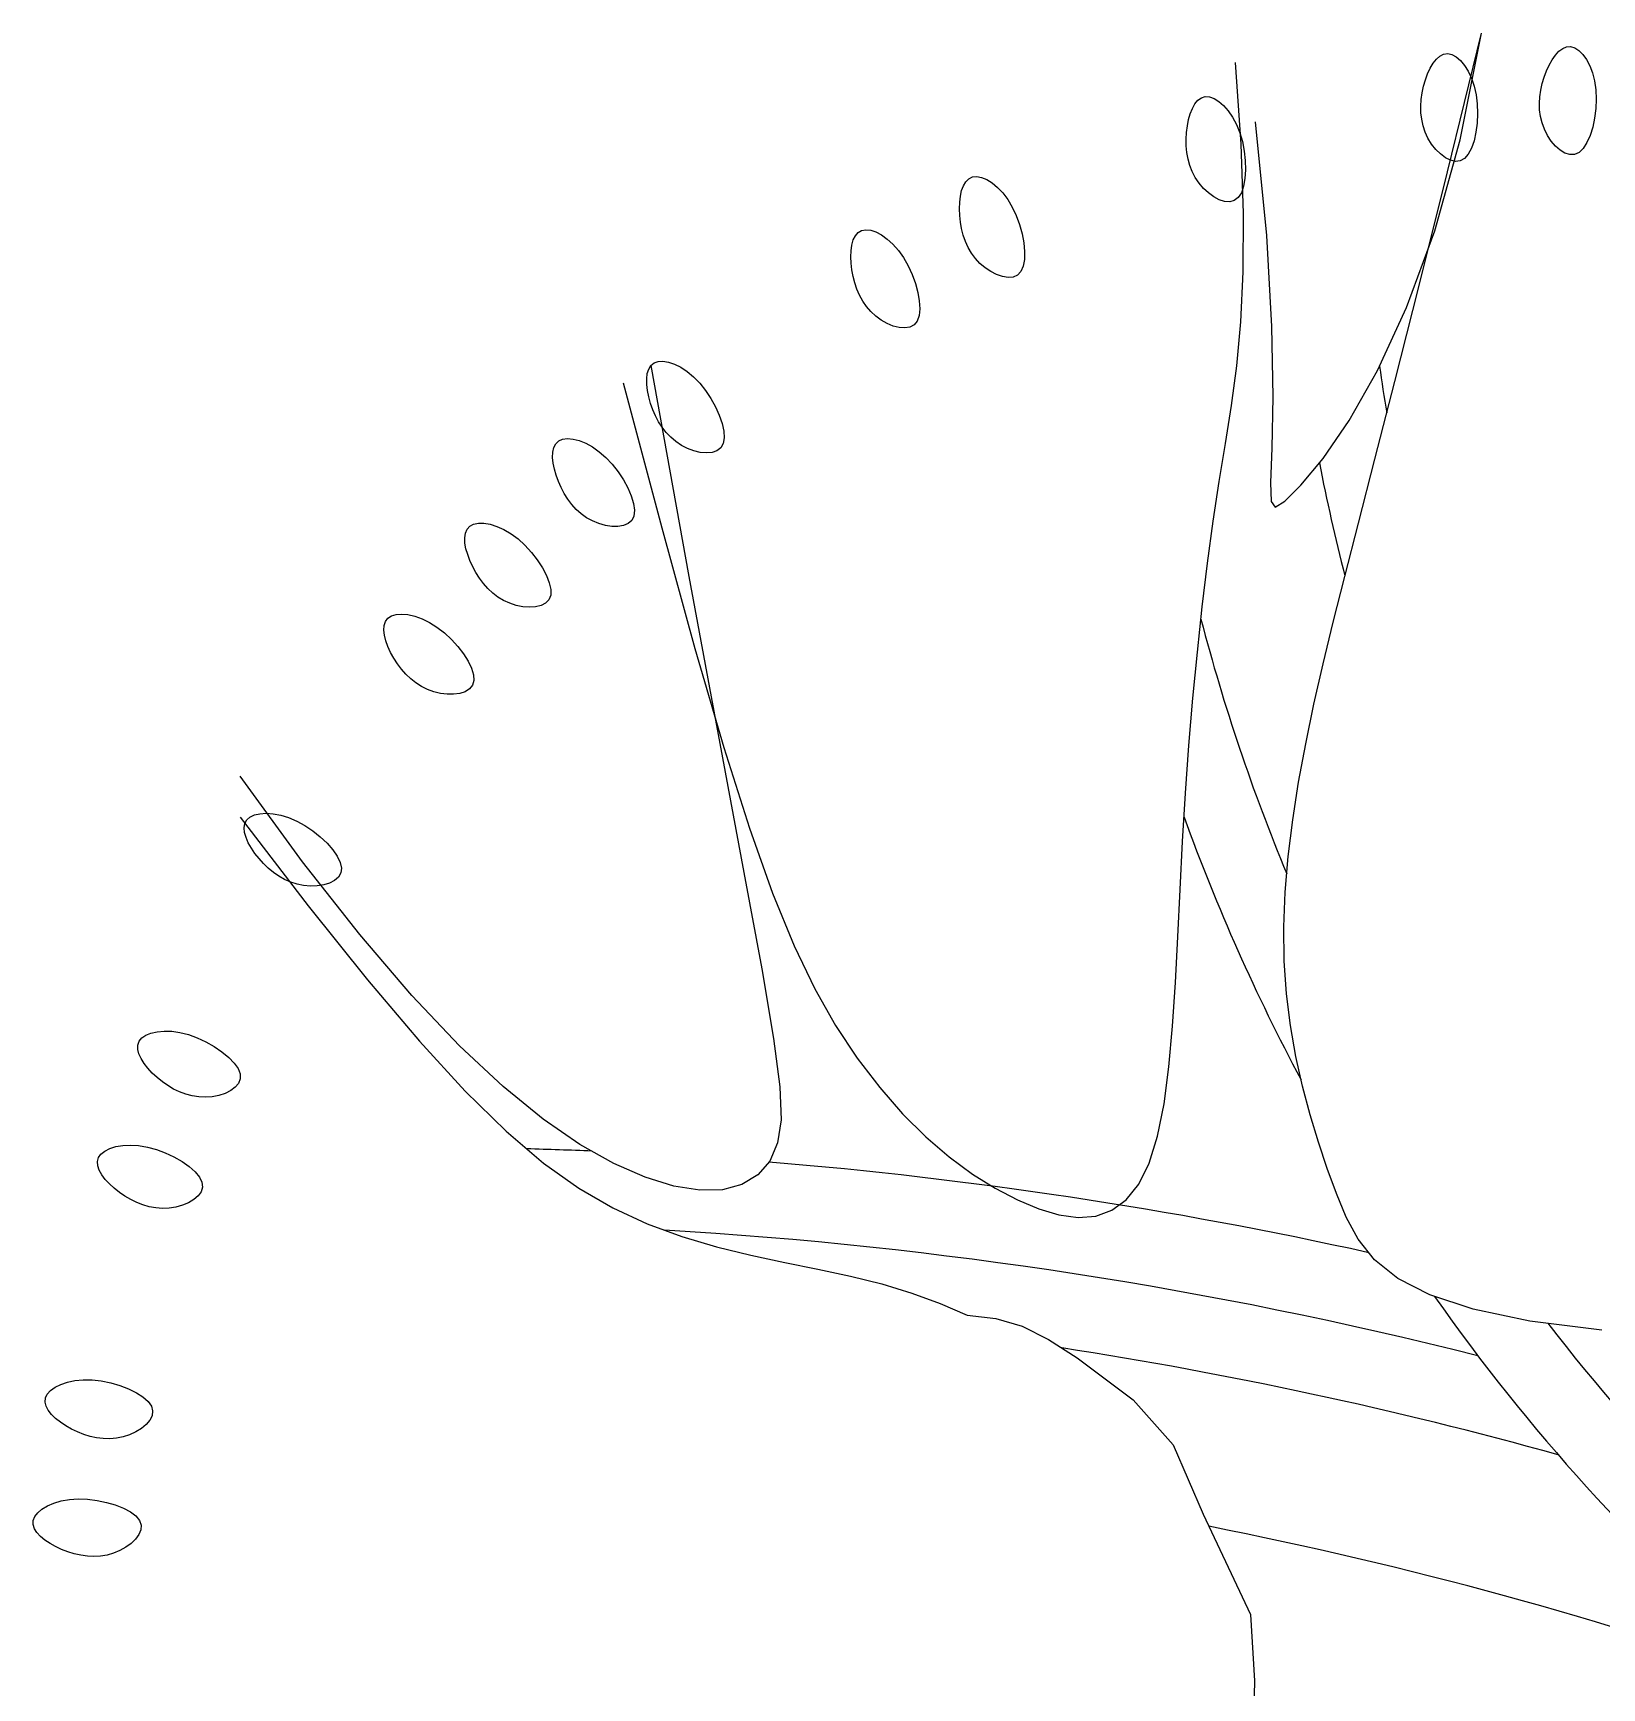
# Model space of a CAD drawing. Header units: inches. Extents: x 7658 to 73799, y 48 to 40262.
# Drawn here: x 32580 to 33308, y 35311 to 36079 of the extents above; entities that cross this region are included whole.
import ezdxf

# ---------------------------------------------------------------- set-up
doc = ezdxf.new("R2010")
doc.units = ezdxf.units.IN

# ---------------------------------------------------------------- blocks, each defined once
blk = doc.blocks.new('A$C60093FB1')
at = {"color": 0}
for p, q in [((0.67404, 1.39768), (0.68981, 1.46202)), ((0.68, 1.41255), (0.68981, 1.46202)), ((0.67057, 1.45135), (0.67232, 1.45225)), ((0.67232, 1.45225), (0.67419, 1.45251)), ((0.67419, 1.45251), (0.67614, 1.45208)), ((0.67614, 1.45208), (0.67813, 1.451)), ((0.72264, 1.44967), (0.72417, 1.45184)), ((0.72417, 1.45184), (0.72582, 1.45362)), ((0.72582, 1.45362), (0.72756, 1.45493)), ((0.72756, 1.45493), (0.72938, 1.45568)), ((0.72938, 1.45568), (0.73125, 1.4558)), ((0.73125, 1.4558), (0.73317, 1.45522)), ((0.73317, 1.45522), (0.73507, 1.45399)), ((0.73507, 1.45399), (0.73689, 1.45214)), ((0.73689, 1.45214), (0.73859, 1.44975)), ((0.57835, 1.41041), (0.57575, 1.4483)), ((0.66489, 1.44313), (0.66608, 1.44572)), ((0.66608, 1.44572), (0.66743, 1.44801)), ((0.66743, 1.44801), (0.66893, 1.44992)), ((0.66893, 1.44992), (0.67057, 1.45135)), ((0.67813, 1.451), (0.68009, 1.44931)), ((0.68009, 1.44931), (0.68197, 1.44705)), ((0.68197, 1.44705), (0.6837, 1.44429)), ((0.6837, 1.44429), (0.68522, 1.44107)), ((0.71893, 1.44156), (0.72, 1.44445)), ((0.72, 1.44445), (0.72125, 1.44717)), ((0.72125, 1.44717), (0.72264, 1.44967)), ((0.73859, 1.44975), (0.7401, 1.44686)), ((0.7401, 1.44686), (0.74136, 1.44352)), ((0.66236, 1.43432), (0.66301, 1.43735)), ((0.66301, 1.43735), (0.66386, 1.44031)), ((0.66386, 1.44031), (0.66489, 1.44313)), ((0.68522, 1.44107), (0.68647, 1.43743)), ((0.68647, 1.43743), (0.68738, 1.43343)), ((0.71737, 1.43556), (0.71804, 1.43859)), ((0.71804, 1.43859), (0.71893, 1.44156)), ((0.74136, 1.44352), (0.74232, 1.4398)), ((0.74232, 1.4398), (0.74292, 1.43575)), ((0.55573, 1.42708), (0.55692, 1.42919)), ((0.55692, 1.42919), (0.5583, 1.43087)), ((0.5583, 1.43087), (0.5599, 1.43202)), ((0.5599, 1.43202), (0.5617, 1.43258)), ((0.5617, 1.43258), (0.56369, 1.43246)), ((0.56369, 1.43246), (0.56583, 1.4317)), ((0.56583, 1.4317), (0.56804, 1.43034)), ((0.56804, 1.43034), (0.57024, 1.42841)), ((0.57024, 1.42841), (0.57238, 1.42595)), ((0.66173, 1.42816), (0.66193, 1.43125)), ((0.66193, 1.43125), (0.66236, 1.43432)), ((0.68738, 1.43343), (0.68792, 1.42914)), ((0.68792, 1.42914), (0.68807, 1.4247)), ((0.71675, 1.42943), (0.71693, 1.4325)), ((0.71685, 1.42636), (0.71675, 1.42943)), ((0.71693, 1.4325), (0.71737, 1.43556)), ((0.74292, 1.43575), (0.74311, 1.43143)), ((0.74311, 1.43143), (0.74292, 1.42699)), ((0.55341, 1.41891), (0.55398, 1.42185)), ((0.55398, 1.42185), (0.55476, 1.4246)), ((0.55476, 1.4246), (0.55573, 1.42708)), ((0.57238, 1.42595), (0.57439, 1.423)), ((0.57439, 1.423), (0.57619, 1.4196)), ((0.58487, 1.42086), (0.59005, 1.3681)), ((0.66179, 1.42508), (0.66173, 1.42816)), ((0.66213, 1.42203), (0.66179, 1.42508)), ((0.66277, 1.41903), (0.66213, 1.42203)), ((0.68807, 1.4247), (0.68786, 1.42027)), ((0.71725, 1.42331), (0.71685, 1.42636)), ((0.71798, 1.42032), (0.71725, 1.42331)), ((0.74236, 1.42258), (0.74148, 1.41837)), ((0.74292, 1.42699), (0.74236, 1.42258)), ((0.55287, 1.41276), (0.55304, 1.41585)), ((0.55304, 1.41585), (0.55341, 1.41891)), ((0.57619, 1.4196), (0.57772, 1.4158)), ((0.57772, 1.4158), (0.57892, 1.41165)), ((0.66374, 1.41609), (0.66277, 1.41903)), ((0.66505, 1.41326), (0.66374, 1.41609)), ((0.66671, 1.41055), (0.66505, 1.41326)), ((0.68731, 1.416), (0.68643, 1.41206)), ((0.68786, 1.42027), (0.68731, 1.416)), ((0.71906, 1.41739), (0.71798, 1.42032)), ((0.72051, 1.41456), (0.71906, 1.41739)), ((0.72225, 1.41193), (0.72051, 1.41456)), ((0.74029, 1.41451), (0.73882, 1.41117)), ((0.74148, 1.41837), (0.74029, 1.41451)), ((0.55292, 1.40966), (0.55287, 1.41276)), ((0.55321, 1.40658), (0.55292, 1.40966)), ((0.55375, 1.40355), (0.55321, 1.40658)), ((0.57948, 1.37839), (0.57835, 1.41041)), ((0.57892, 1.41165), (0.57976, 1.40728)), ((0.57976, 1.40728), (0.58025, 1.40287)), ((0.66865, 1.40807), (0.66671, 1.41055)), ((0.66818, 1.37021), (0.68, 1.41255)), ((0.67081, 1.40592), (0.66865, 1.40807)), ((0.6731, 1.4042), (0.67081, 1.40592)), ((0.68374, 1.4058), (0.68197, 1.4038)), ((0.68523, 1.40861), (0.68374, 1.4058)), ((0.68643, 1.41206), (0.68523, 1.40861)), ((0.72423, 1.40962), (0.72225, 1.41193)), ((0.72638, 1.40772), (0.72423, 1.40962)), ((0.72862, 1.40637), (0.72638, 1.40772)), ((0.73088, 1.40566), (0.72862, 1.40637)), ((0.7331, 1.40571), (0.73088, 1.40566)), ((0.7352, 1.40663), (0.7331, 1.40571)), ((0.73712, 1.40848), (0.7352, 1.40663)), ((0.73882, 1.41117), (0.73712, 1.40848)), ((0.55456, 1.40058), (0.55375, 1.40355)), ((0.55566, 1.39772), (0.55456, 1.40058)), ((0.55707, 1.39498), (0.55566, 1.39772)), ((0.58037, 1.39857), (0.58012, 1.39454)), ((0.58025, 1.40287), (0.58037, 1.39857)), ((0.66076, 1.34428), (0.67404, 1.39768)), ((0.67543, 1.40302), (0.6731, 1.4042)), ((0.67775, 1.40249), (0.67543, 1.40302)), ((0.67995, 1.40272), (0.67775, 1.40249)), ((0.68197, 1.4038), (0.67995, 1.40272)), ((0.44868, 1.38893), (0.44952, 1.3912)), ((0.44952, 1.3912), (0.45063, 1.39307)), ((0.45063, 1.39307), (0.45202, 1.39446)), ((0.45202, 1.39446), (0.45371, 1.39529)), ((0.45371, 1.39529), (0.4557, 1.39549)), ((0.4557, 1.39549), (0.45793, 1.39508)), ((0.45793, 1.39508), (0.46032, 1.39407)), ((0.46032, 1.39407), (0.46281, 1.39251)), ((0.46281, 1.39251), (0.46531, 1.39042)), ((0.46531, 1.39042), (0.46775, 1.38782)), ((0.55881, 1.39238), (0.55707, 1.39498)), ((0.56087, 1.38997), (0.55881, 1.39238)), ((0.57948, 1.39094), (0.57845, 1.38794)), ((0.58012, 1.39454), (0.57948, 1.39094)), ((0.44766, 1.3805), (0.44777, 1.38349)), ((0.44777, 1.38349), (0.4481, 1.38633)), ((0.4481, 1.38633), (0.44868, 1.38893)), ((0.46775, 1.38782), (0.47006, 1.38475)), ((0.47006, 1.38475), (0.47216, 1.38123)), ((0.56318, 1.38782), (0.56087, 1.38997)), ((0.56565, 1.38603), (0.56318, 1.38782)), ((0.56818, 1.38469), (0.56565, 1.38603)), ((0.57067, 1.38389), (0.56818, 1.38469)), ((0.57304, 1.38373), (0.57067, 1.38389)), ((0.57518, 1.3843), (0.57304, 1.38373)), ((0.57701, 1.38568), (0.57518, 1.3843)), ((0.57845, 1.38794), (0.57701, 1.38568)), ((0.44777, 1.37742), (0.44766, 1.3805)), ((0.44809, 1.37434), (0.44777, 1.37742)), ((0.47216, 1.38123), (0.47399, 1.37731)), ((0.47399, 1.37731), (0.47551, 1.37314)), ((0.57936, 1.35125), (0.57948, 1.37839)), ((0.39839, 1.36601), (0.39935, 1.36796)), ((0.39935, 1.36796), (0.40063, 1.36946)), ((0.40063, 1.36946), (0.40225, 1.37041)), ((0.40225, 1.37041), (0.40422, 1.37077)), ((0.40422, 1.37077), (0.40647, 1.37053)), ((0.40647, 1.37053), (0.40893, 1.36972)), ((0.40893, 1.36972), (0.41153, 1.36835)), ((0.41153, 1.36835), (0.41419, 1.36646)), ((0.44863, 1.37128), (0.44809, 1.37434)), ((0.44939, 1.36829), (0.44863, 1.37128)), ((0.4504, 1.36538), (0.44939, 1.36829)), ((0.47551, 1.37314), (0.47669, 1.36886)), ((0.47669, 1.36886), (0.47748, 1.36463)), ((0.59005, 1.3681), (0.59247, 1.32585)), ((0.65513, 1.33463), (0.66818, 1.37021)), ((0.39725, 1.35819), (0.39736, 1.36104)), ((0.39736, 1.36104), (0.39773, 1.36367)), ((0.39773, 1.36367), (0.39839, 1.36601)), ((0.41419, 1.36646), (0.41682, 1.36406)), ((0.41682, 1.36406), (0.41937, 1.36118)), ((0.41937, 1.36118), (0.42174, 1.35784)), ((0.45167, 1.36258), (0.4504, 1.36538)), ((0.45321, 1.35992), (0.45167, 1.36258)), ((0.45503, 1.35743), (0.45321, 1.35992)), ((0.47748, 1.36463), (0.47786, 1.36061)), ((0.47786, 1.36061), (0.47779, 1.35695)), ((0.39738, 1.35519), (0.39725, 1.35819)), ((0.39773, 1.35213), (0.39738, 1.35519)), ((0.39829, 1.34908), (0.39773, 1.35213)), ((0.42174, 1.35784), (0.42388, 1.35408)), ((0.42388, 1.35408), (0.42572, 1.35004)), ((0.45715, 1.35514), (0.45503, 1.35743)), ((0.45956, 1.35308), (0.45715, 1.35514)), ((0.46218, 1.35132), (0.45956, 1.35308)), ((0.47724, 1.35382), (0.47617, 1.35137)), ((0.47779, 1.35695), (0.47724, 1.35382)), ((0.39906, 1.34608), (0.39829, 1.34908)), ((0.40006, 1.34315), (0.39906, 1.34608)), ((0.42572, 1.35004), (0.42722, 1.34586)), ((0.42722, 1.34586), (0.42834, 1.34171)), ((0.4649, 1.34994), (0.46218, 1.35132)), ((0.46761, 1.34901), (0.4649, 1.34994)), ((0.47019, 1.34861), (0.46761, 1.34901)), ((0.47256, 1.34882), (0.47019, 1.34861)), ((0.47459, 1.34972), (0.47256, 1.34882)), ((0.47617, 1.35137), (0.47459, 1.34972)), ((0.57822, 1.32799), (0.57936, 1.35125)), ((0.64965, 1.3003), (0.66076, 1.34428)), ((0.40129, 1.34033), (0.40006, 1.34315)), ((0.40278, 1.33764), (0.40129, 1.34033)), ((0.40452, 1.33511), (0.40278, 1.33764)), ((0.42834, 1.34171), (0.42904, 1.33773)), ((0.42904, 1.33773), (0.42926, 1.33408)), ((0.40653, 1.33277), (0.40452, 1.33511)), ((0.40882, 1.33065), (0.40653, 1.33277)), ((0.41139, 1.32879), (0.40882, 1.33065)), ((0.41414, 1.32724), (0.41139, 1.32879)), ((0.42895, 1.33092), (0.42808, 1.32839)), ((0.42926, 1.33408), (0.42895, 1.33092)), ((0.64162, 1.30542), (0.65513, 1.33463)), ((0.41696, 1.32608), (0.41414, 1.32724)), ((0.41973, 1.32536), (0.41696, 1.32608)), ((0.42234, 1.32517), (0.41973, 1.32536)), ((0.42468, 1.32557), (0.42234, 1.32517)), ((0.42663, 1.32662), (0.42468, 1.32557)), ((0.42808, 1.32839), (0.42663, 1.32662)), ((0.5763, 1.30763), (0.57822, 1.32799)), ((0.59247, 1.32585), (0.59301, 1.29323)), ((0.30283, 1.30399), (0.30347, 1.30607)), ((0.30347, 1.30607), (0.3045, 1.30775)), ((0.3045, 1.30775), (0.30595, 1.30895)), ((0.3045, 1.30775), (0.32215, 1.20986)), ((0.30595, 1.30895), (0.30784, 1.30961)), ((0.30784, 1.30961), (0.3101, 1.30973)), ((0.3101, 1.30973), (0.31266, 1.30931)), ((0.31266, 1.30931), (0.31544, 1.30837)), ((0.31544, 1.30837), (0.31836, 1.30692)), ((0.31836, 1.30692), (0.32134, 1.30496)), ((0.57382, 1.28916), (0.5763, 1.30763)), ((0.2917, 1.29976), (0.3095, 1.23241)), ((0.30255, 1.30159), (0.30283, 1.30399)), ((0.30259, 1.29893), (0.30255, 1.30159)), ((0.30292, 1.29609), (0.30259, 1.29893)), ((0.32134, 1.30496), (0.3243, 1.30251)), ((0.3243, 1.30251), (0.32717, 1.29958)), ((0.32717, 1.29958), (0.32987, 1.2962)), ((0.62844, 1.28221), (0.64162, 1.30542)), ((0.64042, 1.26425), (0.64965, 1.3003)), ((0.30352, 1.29315), (0.30292, 1.29609)), ((0.30435, 1.29019), (0.30352, 1.29315)), ((0.30538, 1.28726), (0.30435, 1.29019)), ((0.32987, 1.2962), (0.33232, 1.2925)), ((0.33232, 1.2925), (0.33446, 1.28861)), ((0.59301, 1.29323), (0.59257, 1.26941)), ((0.30661, 1.28442), (0.30538, 1.28726)), ((0.30805, 1.28168), (0.30661, 1.28442)), ((0.33446, 1.28861), (0.33622, 1.28468)), ((0.33622, 1.28468), (0.33752, 1.28086)), ((0.57103, 1.27161), (0.57382, 1.28916)), ((0.30971, 1.27909), (0.30805, 1.28168)), ((0.3116, 1.27666), (0.30971, 1.27909)), ((0.31371, 1.27444), (0.3116, 1.27666)), ((0.33752, 1.28086), (0.33831, 1.27729)), ((0.33831, 1.27729), (0.33851, 1.27412)), ((0.61635, 1.26462), (0.62844, 1.28221)), ((0.2589, 1.26514), (0.25899, 1.26756)), ((0.25899, 1.26756), (0.25947, 1.26968)), ((0.25947, 1.26968), (0.26036, 1.27144)), ((0.26036, 1.27144), (0.26171, 1.27274)), ((0.26171, 1.27274), (0.26354, 1.27355)), ((0.26354, 1.27355), (0.26579, 1.27384)), ((0.26579, 1.27384), (0.26838, 1.27363)), ((0.26838, 1.27363), (0.27122, 1.27291)), ((0.27122, 1.27291), (0.27425, 1.27169)), ((0.27425, 1.27169), (0.27737, 1.26997)), ((0.27737, 1.26997), (0.28052, 1.26777)), ((0.28052, 1.26777), (0.28361, 1.26507)), ((0.31607, 1.27244), (0.31371, 1.27444)), ((0.31867, 1.27071), (0.31607, 1.27244)), ((0.32149, 1.26927), (0.31867, 1.27071)), ((0.32445, 1.26817), (0.32149, 1.26927)), ((0.32742, 1.26746), (0.32445, 1.26817)), ((0.33026, 1.26719), (0.32742, 1.26746)), ((0.33287, 1.26741), (0.33026, 1.26719)), ((0.33512, 1.26816), (0.33287, 1.26741)), ((0.33688, 1.26951), (0.33512, 1.26816)), ((0.33804, 1.27149), (0.33688, 1.26951)), ((0.33851, 1.27412), (0.33804, 1.27149)), ((0.56814, 1.25398), (0.57103, 1.27161)), ((0.59257, 1.26941), (0.59203, 1.25351)), ((0.25915, 1.26249), (0.2589, 1.26514)), ((0.25971, 1.25969), (0.25915, 1.26249)), ((0.26053, 1.2568), (0.25971, 1.25969)), ((0.28361, 1.26507), (0.28656, 1.26191)), ((0.28656, 1.26191), (0.28929, 1.25841)), ((0.60613, 1.25229), (0.61635, 1.26462)), ((0.63278, 1.23461), (0.64042, 1.26425)), ((0.26159, 1.25391), (0.26053, 1.2568)), ((0.26284, 1.25108), (0.26159, 1.25391)), ((0.28929, 1.25841), (0.29173, 1.2547)), ((0.29173, 1.2547), (0.29379, 1.25092)), ((0.56537, 1.23546), (0.56814, 1.25398)), ((0.59203, 1.25351), (0.59225, 1.24469)), ((0.59856, 1.24483), (0.60613, 1.25229)), ((0.2643, 1.24834), (0.26284, 1.25108)), ((0.26595, 1.24573), (0.2643, 1.24834)), ((0.26781, 1.24327), (0.26595, 1.24573)), ((0.29379, 1.25092), (0.29539, 1.24722)), ((0.29539, 1.24722), (0.29646, 1.24372)), ((0.59225, 1.24469), (0.59414, 1.24208)), ((0.59414, 1.24208), (0.59856, 1.24483)), ((0.26988, 1.241), (0.26781, 1.24327)), ((0.27216, 1.23895), (0.26988, 1.241)), ((0.27467, 1.23714), (0.27216, 1.23895)), ((0.27739, 1.23562), (0.27467, 1.23714)), ((0.29665, 1.23791), (0.29565, 1.23585)), ((0.29646, 1.24372), (0.2969, 1.24057)), ((0.2969, 1.24057), (0.29665, 1.23791)), ((0.21815, 1.2278), (0.21845, 1.22995)), ((0.21845, 1.22995), (0.21921, 1.23177)), ((0.21921, 1.23177), (0.22045, 1.23318)), ((0.22045, 1.23318), (0.22222, 1.23413)), ((0.22222, 1.23413), (0.22443, 1.23459)), ((0.22443, 1.23459), (0.22703, 1.23458)), ((0.22703, 1.23458), (0.22992, 1.23409)), ((0.22992, 1.23409), (0.23303, 1.23311)), ((0.23303, 1.23311), (0.23628, 1.23165)), ((0.23628, 1.23165), (0.23959, 1.22969)), ((0.23959, 1.22969), (0.24288, 1.22725)), ((0.28032, 1.23441), (0.27739, 1.23562)), ((0.28336, 1.23354), (0.28032, 1.23441)), ((0.28637, 1.23307), (0.28336, 1.23354)), ((0.28923, 1.23302), (0.28637, 1.23307)), ((0.29181, 1.23344), (0.28923, 1.23302)), ((0.29399, 1.23437), (0.29181, 1.23344)), ((0.29565, 1.23585), (0.29399, 1.23437)), ((0.3095, 1.23241), (0.32493, 1.17645)), ((0.56275, 1.216), (0.56537, 1.23546)), ((0.62642, 1.2099), (0.63278, 1.23461)), ((0.21824, 1.22538), (0.21815, 1.2278)), ((0.2187, 1.22275), (0.21824, 1.22538)), ((0.21948, 1.22001), (0.2187, 1.22275)), ((0.24288, 1.22725), (0.24607, 1.22433)), ((0.24607, 1.22433), (0.24907, 1.22105)), ((0.24907, 1.22105), (0.25179, 1.21755)), ((0.22053, 1.2172), (0.21948, 1.22001)), ((0.22181, 1.2144), (0.22053, 1.2172)), ((0.22328, 1.21167), (0.22181, 1.2144)), ((0.25179, 1.21755), (0.25415, 1.21394)), ((0.25415, 1.21394), (0.25603, 1.21037)), ((0.5603, 1.19574), (0.56275, 1.216)), ((0.22494, 1.20905), (0.22328, 1.21167)), ((0.2268, 1.20658), (0.22494, 1.20905)), ((0.22884, 1.20427), (0.2268, 1.20658)), ((0.25603, 1.21037), (0.25737, 1.20697)), ((0.25737, 1.20697), (0.25806, 1.20387)), ((0.32215, 1.20986), (0.33648, 1.13232)), ((0.62104, 1.18861), (0.62642, 1.2099)), ((0.23108, 1.20217), (0.22884, 1.20427)), ((0.23352, 1.20031), (0.23108, 1.20217)), ((0.23616, 1.1987), (0.23352, 1.20031)), ((0.239, 1.1974), (0.23616, 1.1987)), ((0.25718, 1.19906), (0.25565, 1.19746)), ((0.25801, 1.2012), (0.25718, 1.19906)), ((0.25806, 1.20387), (0.25801, 1.2012)), ((0.18129, 1.189), (0.18243, 1.1905)), ((0.18243, 1.1905), (0.18411, 1.19158)), ((0.18411, 1.19158), (0.18628, 1.19222)), ((0.18628, 1.19222), (0.18887, 1.19241)), ((0.18887, 1.19241), (0.19179, 1.19215)), ((0.19179, 1.19215), (0.19497, 1.19142)), ((0.19497, 1.19142), (0.19832, 1.19021)), ((0.24201, 1.19642), (0.239, 1.1974)), ((0.24511, 1.1958), (0.24201, 1.19642)), ((0.24815, 1.19556), (0.24511, 1.1958)), ((0.251, 1.19574), (0.24815, 1.19556)), ((0.25354, 1.19636), (0.251, 1.19574)), ((0.25565, 1.19746), (0.25354, 1.19636)), ((0.55804, 1.1748), (0.5603, 1.19574)), ((0.18055, 1.18495), (0.18068, 1.18712)), ((0.18083, 1.18255), (0.18055, 1.18495)), ((0.18068, 1.18712), (0.18129, 1.189)), ((0.19832, 1.19021), (0.20178, 1.18852)), ((0.20178, 1.18852), (0.20525, 1.18635)), ((0.20525, 1.18635), (0.20866, 1.18369)), ((0.20866, 1.18369), (0.21191, 1.18066)), ((0.61635, 1.16924), (0.62104, 1.18861)), ((0.1815, 1.17997), (0.18083, 1.18255)), ((0.18249, 1.17729), (0.1815, 1.17997)), ((0.18375, 1.17457), (0.18249, 1.17729)), ((0.21191, 1.18066), (0.2149, 1.17737)), ((0.2149, 1.17737), (0.21752, 1.17397)), ((0.32493, 1.17645), (0.33838, 1.13047)), ((0.18525, 1.17188), (0.18375, 1.17457)), ((0.18693, 1.16928), (0.18525, 1.17188)), ((0.18879, 1.1668), (0.18693, 1.16928)), ((0.21752, 1.17397), (0.21968, 1.17056)), ((0.21968, 1.17056), (0.22128, 1.16727)), ((0.55598, 1.15331), (0.55804, 1.1748)), ((0.6121, 1.15053), (0.61635, 1.16924)), ((0.19084, 1.16448), (0.18879, 1.1668)), ((0.19306, 1.16234), (0.19084, 1.16448)), ((0.19546, 1.16042), (0.19306, 1.16234)), ((0.19803, 1.15875), (0.19546, 1.16042)), ((0.22128, 1.16727), (0.22221, 1.16423)), ((0.22238, 1.16156), (0.22171, 1.15937)), ((0.22221, 1.16423), (0.22238, 1.16156)), ((0.20079, 1.15736), (0.19803, 1.15875)), ((0.20372, 1.15628), (0.20079, 1.15736)), ((0.2068, 1.15554), (0.20372, 1.15628)), ((0.20994, 1.15517), (0.2068, 1.15554)), ((0.21298, 1.15517), (0.20994, 1.15517)), ((0.21582, 1.15557), (0.21298, 1.15517)), ((0.2183, 1.15639), (0.21582, 1.15557)), ((0.22031, 1.15765), (0.2183, 1.15639)), ((0.22171, 1.15937), (0.22031, 1.15765)), ((0.55413, 1.13142), (0.55598, 1.15331)), ((0.6083, 1.13223), (0.6121, 1.15053)), ((0.33648, 1.13232), (0.34768, 1.07251)), ((0.33838, 1.13047), (0.35025, 1.09309)), ((0.55252, 1.10924), (0.55413, 1.13142)), ((0.60501, 1.11436), (0.6083, 1.13223)), ((0.14286, 1.07748), (0.11388, 1.11718)), ((0.60229, 1.09692), (0.60501, 1.11436)), ((0.55116, 1.08692), (0.55252, 1.10924)), ((0.11698, 1.09686), (0.11847, 1.0982)), ((0.11847, 1.0982), (0.12052, 1.09917)), ((0.12052, 1.09917), (0.12304, 1.09976)), ((0.12304, 1.09976), (0.12597, 1.09996)), ((0.12597, 1.09996), (0.12922, 1.09973)), ((0.12922, 1.09973), (0.13273, 1.09907)), ((0.13273, 1.09907), (0.1364, 1.09794)), ((0.11388, 1.09813), (0.14549, 1.05707)), ((0.11579, 1.09326), (0.1161, 1.0952)), ((0.11599, 1.09109), (0.11579, 1.09326)), ((0.11665, 1.08876), (0.11599, 1.09109)), ((0.1161, 1.0952), (0.11698, 1.09686)), ((0.1364, 1.09794), (0.14017, 1.09633)), ((0.14017, 1.09633), (0.14396, 1.09424)), ((0.14396, 1.09424), (0.14764, 1.09175)), ((0.14764, 1.09175), (0.1511, 1.08898)), ((0.35025, 1.09309), (0.36097, 1.06289)), ((0.6002, 1.07991), (0.60229, 1.09692)), ((0.11771, 1.08632), (0.11665, 1.08876)), ((0.11911, 1.08383), (0.11771, 1.08632)), ((0.12078, 1.08134), (0.11911, 1.08383)), ((0.1511, 1.08898), (0.15423, 1.08602)), ((0.15423, 1.08602), (0.1569, 1.083)), ((0.1569, 1.083), (0.15899, 1.08)), ((0.55002, 1.06461), (0.55116, 1.08692)), ((0.12268, 1.07892), (0.12078, 1.08134)), ((0.12475, 1.07661), (0.12268, 1.07892)), ((0.12698, 1.07445), (0.12475, 1.07661)), ((0.16937, 1.04374), (0.14286, 1.07748)), ((0.15899, 1.08), (0.16039, 1.07714)), ((0.16039, 1.07714), (0.16097, 1.07453)), ((0.59881, 1.06333), (0.6002, 1.07991)), ((0.12936, 1.07248), (0.12698, 1.07445)), ((0.13189, 1.07072), (0.12936, 1.07248)), ((0.13456, 1.0692), (0.13189, 1.07072)), ((0.13736, 1.06795), (0.13456, 1.0692)), ((0.1403, 1.06701), (0.13736, 1.06795)), ((0.15542, 1.06759), (0.15269, 1.06675)), ((0.15775, 1.06879), (0.15542, 1.06759)), ((0.15954, 1.07035), (0.15775, 1.06879)), ((0.16065, 1.07226), (0.15954, 1.07035)), ((0.16097, 1.07453), (0.16065, 1.07226)), ((0.34768, 1.07251), (0.35594, 1.02778)), ((0.14336, 1.0664), (0.1403, 1.06701)), ((0.14653, 1.06615), (0.14336, 1.0664)), ((0.14968, 1.06627), (0.14653, 1.06615)), ((0.15269, 1.06675), (0.14968, 1.06627)), ((0.36097, 1.06289), (0.37093, 1.03849)), ((0.54899, 1.04264), (0.55002, 1.06461)), ((0.59818, 1.04719), (0.59881, 1.06333)), ((0.14549, 1.05707), (0.17303, 1.02266)), ((0.59837, 1.03149), (0.59818, 1.04719)), ((0.19359, 1.01544), (0.16937, 1.04374)), ((0.37093, 1.03849), (0.38054, 1.01848)), ((0.54789, 1.02136), (0.54899, 1.04264)), ((0.59941, 1.01624), (0.59837, 1.03149)), ((0.17303, 1.02266), (0.19712, 0.99422)), ((0.35594, 1.02778), (0.36144, 0.99551)), ((0.21572, 0.99206), (0.19359, 1.01544)), ((0.38054, 1.01848), (0.39021, 1.00147)), ((0.54657, 1.00112), (0.54789, 1.02136)), ((0.60124, 1.00146), (0.59941, 1.01624)), ((0.07252, 0.99796), (0.07538, 0.99861)), ((0.07538, 0.99861), (0.07863, 0.99889)), ((0.07863, 0.99889), (0.0822, 0.99878)), ((0.0822, 0.99878), (0.086, 0.99824)), ((0.39021, 1.00147), (0.40026, 0.98628)), ((0.54485, 0.98228), (0.54657, 1.00112)), ((0.60373, 0.98716), (0.60124, 1.00146)), ((0.06637, 0.9904), (0.06638, 0.99236)), ((0.06638, 0.99236), (0.06699, 0.99414)), ((0.06699, 0.99414), (0.06825, 0.99569)), ((0.06825, 0.99569), (0.07012, 0.99697)), ((0.07012, 0.99697), (0.07252, 0.99796)), ((0.086, 0.99824), (0.08998, 0.99724)), ((0.08998, 0.99724), (0.09404, 0.99577)), ((0.09404, 0.99577), (0.09807, 0.99389)), ((0.09807, 0.99389), (0.10193, 0.99169)), ((0.10193, 0.99169), (0.10548, 0.98926)), ((0.19712, 0.99422), (0.21834, 0.97103)), ((0.23596, 0.97309), (0.21572, 0.99206)), ((0.36144, 0.99551), (0.36437, 0.97304)), ((0.06692, 0.98829), (0.06637, 0.9904)), ((0.06793, 0.98609), (0.06692, 0.98829)), ((0.06936, 0.98384), (0.06793, 0.98609)), ((0.07113, 0.9816), (0.06936, 0.98384)), ((0.10548, 0.98926), (0.10859, 0.98669)), ((0.10859, 0.98669), (0.11112, 0.98406)), ((0.11112, 0.98406), (0.11295, 0.98146)), ((0.40026, 0.98628), (0.41066, 0.97264)), ((0.6068, 0.97337), (0.60373, 0.98716)), ((0.07317, 0.9794), (0.07113, 0.9816)), ((0.07543, 0.97731), (0.07317, 0.9794)), ((0.07783, 0.97535), (0.07543, 0.97731)), ((0.08037, 0.97357), (0.07783, 0.97535)), ((0.11295, 0.98146), (0.11393, 0.97897)), ((0.11397, 0.97668), (0.11317, 0.97461)), ((0.11393, 0.97897), (0.11397, 0.97668)), ((0.54259, 0.96517), (0.54485, 0.98228)), ((0.08303, 0.97199), (0.08037, 0.97357)), ((0.0858, 0.97065), (0.08303, 0.97199)), ((0.08868, 0.96957), (0.0858, 0.97065)), ((0.09164, 0.96877), (0.08868, 0.96957)), ((0.09469, 0.9683), (0.09164, 0.96877)), ((0.09781, 0.96818), (0.09469, 0.9683)), ((0.10098, 0.96843), (0.09781, 0.96818)), ((0.10407, 0.96904), (0.10098, 0.96843)), ((0.10697, 0.96998), (0.10407, 0.96904)), ((0.10954, 0.97124), (0.10697, 0.96998)), ((0.11165, 0.97279), (0.10954, 0.97124)), ((0.11317, 0.97461), (0.11165, 0.97279)), ((0.21834, 0.97103), (0.23733, 0.9524)), ((0.25451, 0.95801), (0.23596, 0.97309)), ((0.36437, 0.97304), (0.36493, 0.95774)), ((0.41066, 0.97264), (0.42131, 0.9605)), ((0.61032, 0.96009), (0.6068, 0.97337)), ((0.42131, 0.9605), (0.43211, 0.9498)), ((0.53961, 0.95017), (0.54259, 0.96517)), ((0.6142, 0.94735), (0.61032, 0.96009)), ((0.23733, 0.9524), (0.25467, 0.93763)), ((0.27155, 0.94631), (0.25451, 0.95801)), ((0.36493, 0.95774), (0.36329, 0.94698)), ((0.05341, 0.94439), (0.05621, 0.94527)), ((0.05621, 0.94527), (0.05942, 0.94581)), ((0.05942, 0.94581), (0.06298, 0.94598)), ((0.06298, 0.94598), (0.06682, 0.94574)), ((0.06682, 0.94574), (0.07086, 0.94506)), ((0.07086, 0.94506), (0.07503, 0.94391)), ((0.28728, 0.93746), (0.27155, 0.94631)), ((0.36329, 0.94698), (0.35963, 0.93857)), ((0.43211, 0.9498), (0.44294, 0.94051)), ((0.53575, 0.93762), (0.53961, 0.95017)), ((0.61832, 0.93518), (0.6142, 0.94735)), ((0.04772, 0.93834), (0.04819, 0.94016)), ((0.04787, 0.93637), (0.04772, 0.93834)), ((0.04819, 0.94016), (0.04933, 0.9418)), ((0.04933, 0.9418), (0.05109, 0.94323)), ((0.05109, 0.94323), (0.05341, 0.94439)), ((0.07503, 0.94391), (0.07919, 0.94235)), ((0.07919, 0.94235), (0.08321, 0.94046)), ((0.08321, 0.94046), (0.08694, 0.93832)), ((0.08694, 0.93832), (0.09024, 0.93599)), ((0.25467, 0.93763), (0.27099, 0.926)), ((0.30184, 0.93104), (0.28728, 0.93746)), ((0.35963, 0.93857), (0.35408, 0.93211)), ((0.44294, 0.94051), (0.45369, 0.93256)), ((0.5309, 0.92778), (0.53575, 0.93762)), ((0.04857, 0.93432), (0.04787, 0.93637)), ((0.04976, 0.9322), (0.04857, 0.93432)), ((0.05136, 0.93008), (0.04976, 0.9322)), ((0.0533, 0.92798), (0.05136, 0.93008)), ((0.09024, 0.93599), (0.09298, 0.93357)), ((0.09298, 0.93357), (0.095, 0.93112)), ((0.095, 0.93112), (0.09617, 0.92872)), ((0.31519, 0.9269), (0.30184, 0.93104)), ((0.35408, 0.93211), (0.34675, 0.92765)), ((0.45369, 0.93256), (0.46426, 0.92591)), ((0.62259, 0.92358), (0.61832, 0.93518)), ((0.05551, 0.92595), (0.0533, 0.92798)), ((0.05792, 0.92404), (0.05551, 0.92595)), ((0.06047, 0.92228), (0.05792, 0.92404)), ((0.06314, 0.9207), (0.06047, 0.92228)), ((0.09439, 0.92238), (0.0924, 0.92067)), ((0.09576, 0.92431), (0.09439, 0.92238)), ((0.0964, 0.92643), (0.09576, 0.92431)), ((0.09617, 0.92872), (0.0964, 0.92643)), ((0.27099, 0.926), (0.28688, 0.91683)), ((0.32719, 0.92499), (0.31519, 0.9269)), ((0.33775, 0.92526), (0.32719, 0.92499)), ((0.34675, 0.92765), (0.33775, 0.92526)), ((0.46426, 0.92591), (0.47454, 0.92051)), ((0.52508, 0.92054), (0.5309, 0.92778)), ((0.62709, 0.91258), (0.62259, 0.92358)), ((0.06592, 0.91934), (0.06314, 0.9207)), ((0.06879, 0.91821), (0.06592, 0.91934)), ((0.07174, 0.91736), (0.06879, 0.91821)), ((0.07476, 0.9168), (0.07174, 0.91736)), ((0.07783, 0.91657), (0.07476, 0.9168)), ((0.08095, 0.9167), (0.07783, 0.91657)), ((0.08409, 0.91719), (0.08095, 0.9167)), ((0.08713, 0.91804), (0.08409, 0.91719)), ((0.08994, 0.91921), (0.08713, 0.91804)), ((0.0924, 0.92067), (0.08994, 0.91921)), ((0.28688, 0.91683), (0.30284, 0.90947)), ((0.47454, 0.92051), (0.48443, 0.91635)), ((0.48443, 0.91635), (0.49384, 0.91358)), ((0.5109, 0.91306), (0.51839, 0.9157)), ((0.51839, 0.9157), (0.52508, 0.92054)), ((0.30284, 0.90947), (0.31889, 0.90356)), ((0.49384, 0.91358), (0.50269, 0.91242)), ((0.50269, 0.91242), (0.5109, 0.91306)), ((0.63264, 0.90228), (0.62709, 0.91258)), ((0.31889, 0.90356), (0.33493, 0.89879)), ((0.33493, 0.89879), (0.35087, 0.89486)), ((0.64029, 0.89275), (0.63264, 0.90228)), ((0.35087, 0.89486), (0.3666, 0.89147)), ((0.3666, 0.89147), (0.38202, 0.88832)), ((0.65104, 0.8841), (0.64029, 0.89275)), ((0.38202, 0.88832), (0.39705, 0.88511)), ((0.39705, 0.88511), (0.41159, 0.88152)), ((0.66594, 0.87642), (0.65104, 0.8841)), ((0.41159, 0.88152), (0.42552, 0.87733)), ((0.42552, 0.87733), (0.43878, 0.87251)), ((0.686, 0.8698), (0.66594, 0.87642)), ((0.43878, 0.87251), (0.45125, 0.86712)), ((0.71225, 0.86433), (0.686, 0.8698)), ((0.45125, 0.86712), (0.46461, 0.86554)), ((0.46461, 0.86554), (0.47677, 0.86189)), ((0.47677, 0.86189), (0.48892, 0.8558)), ((0.74571, 0.8601), (0.71225, 0.86433)), ((0.48892, 0.8558), (0.5023, 0.84727)), ((0.5023, 0.84727), (0.52831, 0.82773)), ((0.02356, 0.82861), (0.02443, 0.83041)), ((0.02443, 0.83041), (0.02594, 0.83209)), ((0.02594, 0.83209), (0.02805, 0.83361)), ((0.02805, 0.83361), (0.03068, 0.83491)), ((0.03068, 0.83491), (0.03377, 0.83594)), ((0.03377, 0.83594), (0.03726, 0.83667)), ((0.03726, 0.83667), (0.04109, 0.83703)), ((0.04109, 0.83703), (0.04519, 0.83699)), ((0.04519, 0.83699), (0.04948, 0.83651)), ((0.04948, 0.83651), (0.05384, 0.83562)), ((0.05384, 0.83562), (0.0581, 0.83438)), ((0.0581, 0.83438), (0.06212, 0.83285)), ((0.06212, 0.83285), (0.06575, 0.83107)), ((0.06575, 0.83107), (0.06882, 0.8291)), ((0.02338, 0.82673), (0.02356, 0.82861)), ((0.02384, 0.82482), (0.02338, 0.82673)), ((0.02485, 0.8229), (0.02384, 0.82482)), ((0.02636, 0.82099), (0.02485, 0.8229)), ((0.06882, 0.8291), (0.07121, 0.827)), ((0.07121, 0.827), (0.07274, 0.82481)), ((0.07274, 0.82481), (0.07332, 0.82259)), ((0.07332, 0.82259), (0.07302, 0.82039)), ((0.52831, 0.82773), (0.54682, 0.80695)), ((0.02827, 0.81914), (0.02636, 0.82099)), ((0.03051, 0.81737), (0.02827, 0.81914)), ((0.03301, 0.81572), (0.03051, 0.81737)), ((0.03569, 0.81421), (0.03301, 0.81572)), ((0.03849, 0.81287), (0.03569, 0.81421)), ((0.06807, 0.81445), (0.06547, 0.81285)), ((0.07028, 0.81627), (0.06807, 0.81445)), ((0.07197, 0.81827), (0.07028, 0.81627)), ((0.07302, 0.82039), (0.07197, 0.81827)), ((0.04137, 0.81173), (0.03849, 0.81287)), ((0.04432, 0.81081), (0.04137, 0.81173)), ((0.04733, 0.81015), (0.04432, 0.81081)), ((0.05038, 0.80977), (0.04733, 0.81015)), ((0.05345, 0.80969), (0.05038, 0.80977)), ((0.05653, 0.80995), (0.05345, 0.80969)), ((0.05959, 0.81056), (0.05653, 0.80995)), ((0.06261, 0.81154), (0.05959, 0.81056)), ((0.06547, 0.81285), (0.06261, 0.81154)), ((0.54682, 0.80695), (0.5607, 0.77463)), ((0.01998, 0.77539), (0.02196, 0.77706)), ((0.02196, 0.77706), (0.02448, 0.77856)), ((0.02448, 0.77856), (0.02748, 0.77984)), ((0.02748, 0.77984), (0.03091, 0.78084)), ((0.03091, 0.78084), (0.03469, 0.7815)), ((0.03469, 0.7815), (0.03878, 0.78178)), ((0.03878, 0.78178), (0.0431, 0.78163)), ((0.0431, 0.78163), (0.04752, 0.78109)), ((0.04752, 0.78109), (0.05186, 0.78019)), ((0.05186, 0.78019), (0.05599, 0.77898)), ((0.05599, 0.77898), (0.05974, 0.77749)), ((0.05974, 0.77749), (0.06297, 0.77577)), ((0.06297, 0.77577), (0.06551, 0.77386)), ((0.01785, 0.76984), (0.01788, 0.77173)), ((0.01845, 0.76797), (0.01785, 0.76984)), ((0.01788, 0.77173), (0.0186, 0.77359)), ((0.01962, 0.76613), (0.01845, 0.76797)), ((0.0186, 0.77359), (0.01998, 0.77539)), ((0.06551, 0.77386), (0.06721, 0.7718)), ((0.06721, 0.7718), (0.06796, 0.76963)), ((0.06796, 0.76963), (0.06784, 0.76742)), ((0.5607, 0.77463), (0.58276, 0.72808)), ((0.02127, 0.76436), (0.01962, 0.76613)), ((0.02332, 0.76266), (0.02127, 0.76436)), ((0.02569, 0.76107), (0.02332, 0.76266)), ((0.02831, 0.75962), (0.02569, 0.76107)), ((0.06337, 0.7611), (0.0609, 0.75931)), ((0.06542, 0.76309), (0.06337, 0.7611)), ((0.06695, 0.76522), (0.06542, 0.76309)), ((0.06784, 0.76742), (0.06695, 0.76522)), ((0.0311, 0.75832), (0.02831, 0.75962)), ((0.034, 0.75721), (0.0311, 0.75832)), ((0.03696, 0.7563), (0.034, 0.75721)), ((0.03998, 0.75562), (0.03696, 0.7563)), ((0.04303, 0.75519), (0.03998, 0.75562)), ((0.0461, 0.75505), (0.04303, 0.75519)), ((0.04916, 0.75522), (0.0461, 0.75505)), ((0.05221, 0.75571), (0.04916, 0.75522)), ((0.05522, 0.75656), (0.05221, 0.75571)), ((0.05815, 0.75778), (0.05522, 0.75656)), ((0.0609, 0.75931), (0.05815, 0.75778)), ((0.58276, 0.72808), (0.58459, 0.69736)), ((0.58459, 0.69736), (0.58389, 0.67279))]:
    blk.add_line(p, q, dxfattribs=at)
for centre, major_axis, start_param, end_param in [((1.44218, 1.42168), (0.57117, 0.57117), 2.498151, 2.52526), ((1.44218, 1.42168), (-0.59584, 0.59584), 0.975309, 1.03906), ((1.44218, 1.42168), (0.64516, 0.64516), 2.612902, 2.749714), ((1.44218, 1.42168), (-0.66982, 0.66982), 1.133891, 1.274898), ((0.18954, -1.12878), (-1.4664, 1.4664), -0.827641, -0.813072), ((0.18954, -1.12878), (-1.4664, 1.4664), -1.003203, -0.867306), ((0.18954, -1.12878), (1.44174, 1.44174), 0.538316, 0.725888), ((1.44218, 1.42168), (-0.66982, 0.66982), 1.399664, 1.876273), ((1.44218, 1.42168), (0.64516, 0.64516), 3.014824, 3.255028), ((0.18954, -1.12878), (1.41708, 1.41708), 0.514675, 0.63231), ((0.18954, -1.12878), (-1.36776, 1.36776), -1.125559, -0.979875)]:
    blk.add_ellipse(centre, major_axis=major_axis, ratio=1, start_param=start_param, end_param=end_param, dxfattribs=at)

msp = doc.modelspace()

# ---------------------------------------------------------------- block references
at = {"xscale": 1000, "yscale": 1000, "zscale": 1000}
msp.add_blockref('A$C60093FB1', (32562.19, 34617.07), dxfattribs=at)

doc.saveas('drawing.dxf')
